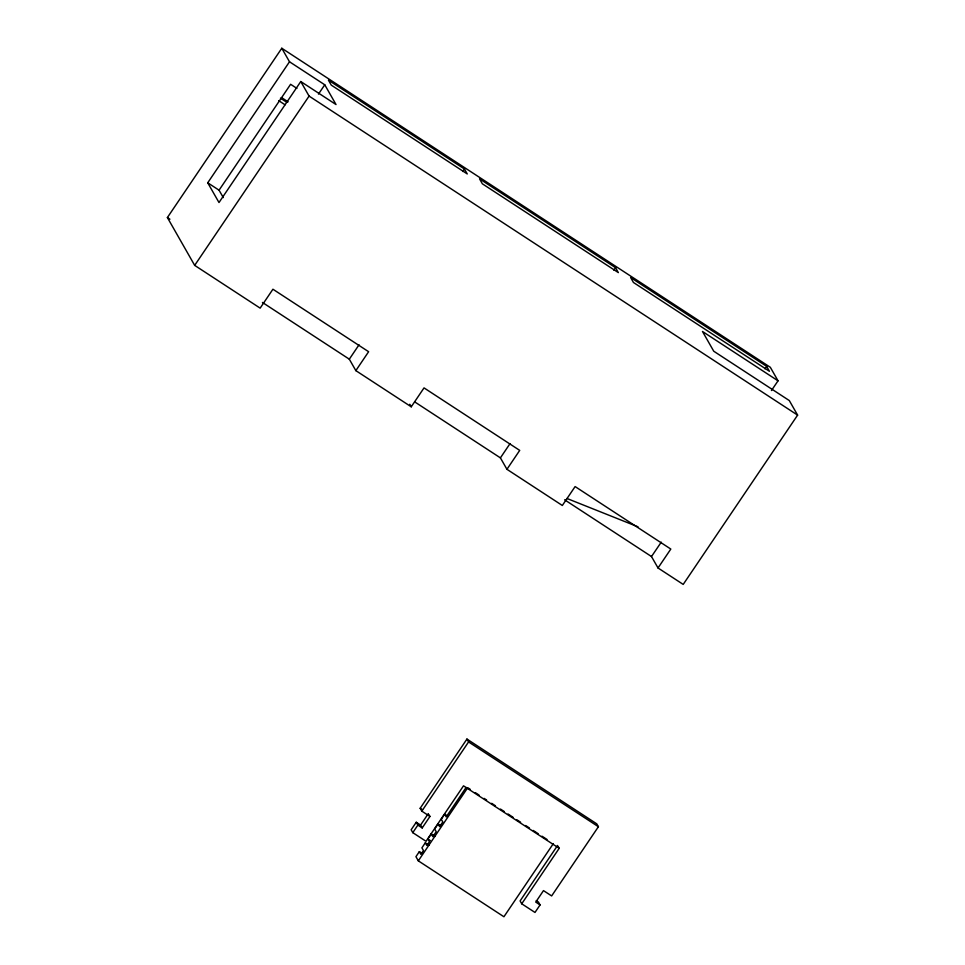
<?xml version="1.0" encoding="UTF-8"?>
<svg xmlns="http://www.w3.org/2000/svg" width="965" height="965" viewBox="0 0 965 965"><rect width="100%" height="100%" fill="white"/><g stroke="black" fill="none" stroke-linecap="round" stroke-linejoin="round"><path stroke-width="1.45" d="M778.031 380.813L702.484 331.478L713.75 351.224L789.298 400.559L797.609 415.119L683.208 584.416L658.021 567.975L670.808 549.061L575.116 486.577L562.33 505.479L506.939 469.304L519.713 450.39L424.021 387.894L411.247 406.808L355.844 370.632L368.618 351.718L272.926 289.223L260.152 308.137L194.677 265.375L167.391 217.547L281.792 48.25L770.323 367.291L778.031 380.813L771.445 390.548M289.5 61.772L324.759 84.787L336.025 104.546L300.778 81.53L218.995 202.541L207.728 182.795L289.5 61.772L281.792 48.25M223.289 197.596L219.055 190.189L290.61 84.293L296.906 88.406M194.677 265.375L309.077 96.09L300.778 81.53M318.462 94.1L324.759 84.787M462.754 171.481L464.43 168.996L328.45 80.192L331.272 85.125L467.253 173.941L464.43 168.996M355.844 370.632L349.318 359.185L359.04 344.794M613.849 270.152L615.525 267.667L479.545 178.863L482.367 183.808L618.348 272.613L615.525 267.667M506.939 469.304L500.413 457.868L510.027 443.623M521.727 903.795L559.205 848.319L463.514 785.836L426.035 841.299L412.779 832.65L411.15 829.779L416.241 822.252L417.869 825.111L422.2 827.934L429.956 816.462L421.814 811.143L420.173 808.284L466.939 739.069L596.78 823.869L598.409 826.728L551.642 895.93L543.488 890.611L535.744 902.082L540.074 904.917L534.984 912.444L521.727 903.795L520.099 900.936L557.577 845.461M421.814 811.143L468.568 741.94L466.939 739.069M412.779 832.65L417.869 825.111M422.2 827.934L420.571 825.075L428.327 813.604M421.862 853.277L419.341 851.637L415.939 856.679L418.315 860.84L503.923 916.75L553.355 843.603M429.099 845.268L425.312 842.795L421.91 847.837L423.466 850.563L420.897 854.363L419.341 851.637M425.312 842.795L426.88 845.521L429.437 841.733L427.881 838.995L431.295 833.953L435.07 836.426M440.595 825.57L438.074 823.917L434.66 828.959L436.216 831.697L432.851 836.691L431.295 833.953M447.169 815.835L444.648 814.183L441.246 819.225L442.802 821.963L439.63 826.655L438.074 823.917M466.095 787.488L446.204 816.909L444.648 814.183M418.315 860.84L467.736 787.693L470.257 789.334M764.943 368.823L766.62 366.338L630.64 277.534L633.45 282.48L769.431 371.284L766.62 366.338M658.021 567.975L651.496 556.54L661.242 542.161M566.962 498.483L638.01 526.818M309.077 96.09L797.609 415.119M281.792 97.73L288.089 101.844M280.465 98.165L286.762 102.278M278.764 100.686L285.061 104.799M207.728 182.795L219.055 190.189M167.391 217.547L169.912 219.188M262.444 302.455L349.318 359.185M414.793 401.947L500.413 457.868M564.621 499.798L651.496 556.54M468.568 741.94L598.409 826.728M475.287 792.627L479.062 795.088M484.104 798.381L486.625 800.021M491.655 803.314L495.431 805.787M500.473 809.068L504.249 811.541M508.024 814.002L513.066 817.295M516.842 819.755L520.618 822.228M525.648 825.521L529.435 827.982M533.211 830.455L538.241 833.736M542.016 836.209L547.058 839.49M420.173 808.284L422.513 809.804M416.241 822.252L420.571 825.075M536.275 900.635L538.446 902.058L540.074 904.917M427.881 838.995L430.402 840.648M409.799 404.263L411.247 406.808M558.12 846.414L559.205 848.319M428.87 814.557L429.956 816.462"/></g></svg>
